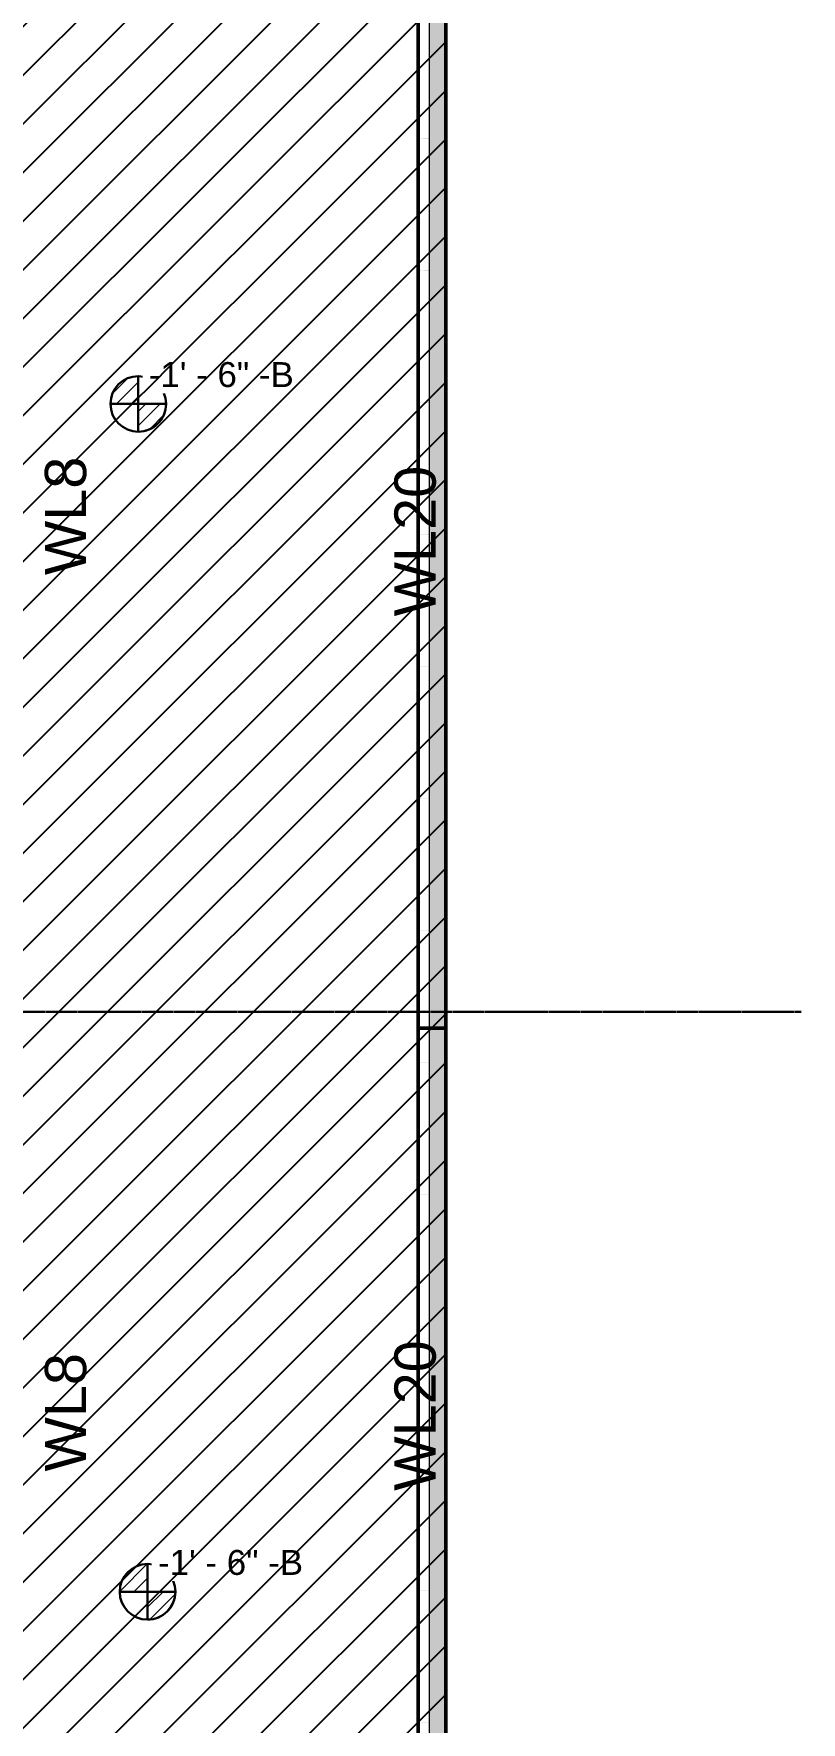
# Model space of a CAD drawing. Header units: inches. Extents: x -4126 to -1814, y 9773 to 12338.
# Drawn here: x -2093 to -1814, y 10209 to 10823 of the extents above; entities that cross this region are included whole.
import ezdxf

# ---------------------------------------------------------------- set-up
doc = ezdxf.new("R2010")
doc.units = ezdxf.units.IN
doc.header["$MEASUREMENT"] = 0
doc.linetypes.add('Grid Line 1_2_', pattern=[0.875, 0.5, -0.125, 0.125, -0.125])
for name, color, linetype, lineweight in [('G-ANNO-DIMS', 111, 'Continuous', 9), ('S-FNDN', 32, 'Continuous', 13), ('S-GRID', 1, 'Continuous', 9)]:
    doc.layers.add(name, color=color, linetype=linetype, lineweight=lineweight)
doc.layers.add('LOAD_HATCH', color=8, linetype='Continuous')
doc.layers.add('loads', color=1, linetype='Continuous')
doc.styles.add('Arial', font='Arial.ttf', dxfattribs={"height": 18})
doc.styles.add('Arial_2', font='arial.ttf', dxfattribs={"height": 9.070866})
pattern_1 = [(315, (21.407, 111.336), (0.027577164, 0.027577164), [])]
pattern_2 = [(315, (21.372, 106.836), (0.027577164, 0.027577164), [])]

# ---------------------------------------------------------------- blocks, each defined once
blk = doc.blocks.new('Spot Elevations - Símbolo de cota horizontal-V278-FRAMING PLAN - 1ST FLOOR')
at = {"layer": 'G-ANNO-DIMS'}
h = blk.add_hatch(dxfattribs=at)
h.set_pattern_fill('FP_83', color=256, style=0, pattern_type=2)
h.set_pattern_definition(pattern_1)
edge = h.paths.add_edge_path(flags=0)
edge.add_arc((0, 0), 0.1053, 0, 90, ccw=False)
edge.add_line((0.1053, 0), (0, 0))
edge.add_line((0, 0), (0, 0.1053))
h = blk.add_hatch(dxfattribs=at)
h.set_pattern_fill('FP_83', color=256, style=0, pattern_type=2)
h.set_pattern_definition(pattern_1)
edge = h.paths.add_edge_path(flags=0)
edge.add_arc((0, 0), 0.1053, 0, 90, ccw=False)
edge.add_line((0.1053, 0), (0, 0))
edge.add_line((0, 0), (0, 0.1053))
h = blk.add_hatch(dxfattribs=at)
h.set_pattern_fill('FP_83', color=256, style=0, pattern_type=2)
h.set_pattern_definition(pattern_1)
edge = h.paths.add_edge_path(flags=0)
edge.add_arc((0, 0), 0.1053, 180, 270, ccw=False)
edge.add_line((-0.1053, 0), (0, 0))
edge.add_line((0, 0), (0, -0.1053))
h = blk.add_hatch(dxfattribs=at)
h.set_pattern_fill('FP_83', color=256, style=0, pattern_type=2)
h.set_pattern_definition(pattern_1)
edge = h.paths.add_edge_path(flags=0)
edge.add_arc((0, 0), 0.1053, 180, 270, ccw=False)
edge.add_line((-0.1053, 0), (0, 0))
edge.add_line((0, 0), (0, -0.1053))
at = {"layer": 'G-ANNO-DIMS', "lineweight": 30}
for p, q in [((0, 0.1053), (0, 0)), ((0, 0), (-0.1053, 0)), ((0, 0), (0.1053, 0)), ((0, -0.1053), (0, 0))]:
    blk.add_line(p, q, dxfattribs=at)
blk.add_circle((0, 0), 0.1053, dxfattribs=at)
for start, end in [(360, 90), (180, 270)]:
    blk.add_arc((0, 0), 0.1053, start, end, dxfattribs=at)
blk = doc.blocks.new('Spot Elevations - Símbolo de cota horizontal-V279-FRAMING PLAN - 1ST FLOOR')
at = {"layer": 'G-ANNO-DIMS'}
h = blk.add_hatch(dxfattribs=at)
h.set_pattern_fill('FP_84', color=256, style=0, pattern_type=2)
h.set_pattern_definition(pattern_2)
edge = h.paths.add_edge_path(flags=0)
edge.add_arc((0, 0), 0.1053, 0, 90, ccw=False)
edge.add_line((0.1053, 0), (0, 0))
edge.add_line((0, 0), (0, 0.1053))
h = blk.add_hatch(dxfattribs=at)
h.set_pattern_fill('FP_84', color=256, style=0, pattern_type=2)
h.set_pattern_definition(pattern_2)
edge = h.paths.add_edge_path(flags=0)
edge.add_arc((0, 0), 0.1053, 0, 90, ccw=False)
edge.add_line((0.1053, 0), (0, 0))
edge.add_line((0, 0), (0, 0.1053))
h = blk.add_hatch(dxfattribs=at)
h.set_pattern_fill('FP_84', color=256, style=0, pattern_type=2)
h.set_pattern_definition(pattern_2)
edge = h.paths.add_edge_path(flags=0)
edge.add_arc((0, 0), 0.1053, 180, 270, ccw=False)
edge.add_line((-0.1053, 0), (0, 0))
edge.add_line((0, 0), (0, -0.1053))
h = blk.add_hatch(dxfattribs=at)
h.set_pattern_fill('FP_84', color=256, style=0, pattern_type=2)
h.set_pattern_definition(pattern_2)
edge = h.paths.add_edge_path(flags=0)
edge.add_arc((0, 0), 0.1053, 180, 270, ccw=False)
edge.add_line((-0.1053, 0), (0, 0))
edge.add_line((0, 0), (0, -0.1053))
at = {"layer": 'G-ANNO-DIMS', "lineweight": 30}
for p, q in [((0, 0.1053), (0, 0)), ((0, 0), (-0.1053, 0)), ((0, 0), (0.1053, 0)), ((0, -0.1053), (0, 0))]:
    blk.add_line(p, q, dxfattribs=at)
blk.add_circle((0, 0), 0.1053, dxfattribs=at)
for start, end in [(360, 90), (180, 270)]:
    blk.add_arc((0, 0), 0.1053, start, end, dxfattribs=at)

msp = doc.modelspace()

# ---------------------------------------------------------------- hatches: boundary and pattern name
at = {"layer": 'S-FNDN', "transparency": 33554483}
h = msp.add_hatch(color=256, dxfattribs=at)
h.paths.add_polyline_path([(-1943.324, 9891.189), (-1943.324, 10173.189), (-1949.324, 10173.189), (-1949.324, 10160.808), (-1953.324, 10160.808), (-1953.324, 10160.689), (-1949.324, 10160.648), (-1949.324, 10112.808), (-1953.324, 10112.808), (-1953.324, 10112.689), (-1949.324, 10112.648), (-1949.324, 10064.808), (-1953.324, 10064.808), (-1953.324, 10064.689), (-1949.324, 10064.648), (-1949.324, 10016.808), (-1953.324, 10016.808), (-1953.324, 10016.689), (-1949.324, 10016.648), (-1949.324, 9968.808), (-1953.324, 9968.808), (-1953.324, 9968.689), (-1949.324, 9968.648), (-1949.324, 9920.808), (-1953.324, 9920.808), (-1953.324, 9920.689), (-1949.324, 9920.648), (-1949.324, 9897.189), (-1953.324, 9897.189), (-1953.324, 9891.189), (-1949.324, 9891.189)], flags=0)
h.paths.add_polyline_path([(-1949.324, 10461.189), (-1943.324, 10461.189), (-1943.324, 10869.189), (-1949.324, 10869.189), (-1949.324, 10832.808), (-1953.324, 10832.808), (-1953.324, 10832.689), (-1949.324, 10832.648), (-1949.324, 10784.808), (-1953.324, 10784.808), (-1953.324, 10784.689), (-1949.324, 10784.648), (-1949.324, 10736.808), (-1953.324, 10736.808), (-1953.324, 10736.689), (-1949.324, 10736.648), (-1949.324, 10688.808), (-1953.324, 10688.808), (-1953.324, 10688.689), (-1949.324, 10688.648), (-1949.324, 10640.808), (-1953.324, 10640.808), (-1953.324, 10640.689), (-1949.324, 10640.648), (-1949.324, 10592.808), (-1953.324, 10592.808), (-1953.324, 10592.689), (-1949.324, 10592.648), (-1949.324, 10544.808), (-1953.324, 10544.808), (-1953.324, 10544.689), (-1949.324, 10544.648), (-1949.324, 10496.808), (-1953.324, 10496.808), (-1953.324, 10496.689), (-1949.324, 10496.648), (-1949.324, 10495.449)], flags=0)
h.paths.add_polyline_path([(-1943.324, 11157.189), (-1943.324, 11559.189), (-1949.324, 11559.189), (-1949.324, 11552.808), (-1953.324, 11552.808), (-1953.324, 11552.689), (-1949.324, 11552.648), (-1949.324, 11504.808), (-1953.324, 11504.808), (-1953.324, 11504.689), (-1949.324, 11504.648), (-1949.324, 11456.808), (-1953.324, 11456.808), (-1953.324, 11456.689), (-1949.324, 11456.648), (-1949.324, 11408.808), (-1953.324, 11408.808), (-1953.324, 11408.689), (-1949.324, 11408.648), (-1949.324, 11360.808), (-1953.324, 11360.808), (-1953.324, 11360.689), (-1949.324, 11360.648), (-1949.324, 11312.808), (-1953.324, 11312.808), (-1953.324, 11312.689), (-1949.324, 11312.648), (-1949.324, 11264.808), (-1953.324, 11264.808), (-1953.324, 11264.689), (-1949.324, 11264.648), (-1949.324, 11216.808), (-1953.324, 11216.808), (-1953.324, 11216.689), (-1949.324, 11216.648), (-1949.324, 11168.808), (-1953.324, 11168.808), (-1953.324, 11168.689), (-1949.324, 11168.648), (-1949.324, 11157.189)], flags=0)
h.paths.add_polyline_path([(-1949.324, 11847.189), (-1943.324, 11847.189), (-1943.324, 12087.189), (-1953.324, 12087.189), (-1953.324, 12080.689), (-1949.324, 12080.648), (-1949.324, 12032.808), (-1953.324, 12032.808), (-1953.324, 12032.689), (-1949.324, 12032.648), (-1949.324, 11984.808), (-1953.324, 11984.808), (-1953.324, 11984.689), (-1949.324, 11984.648), (-1949.324, 11936.808), (-1953.324, 11936.808), (-1953.324, 11936.689), (-1949.324, 11936.648), (-1949.324, 11888.808), (-1953.324, 11888.808), (-1953.324, 11888.689), (-1949.324, 11888.648), (-1949.324, 11887.449)], flags=0)
at = {"layer": 'S-FNDN', "lineweight": 5, "transparency": 33554483}
msp.add_hatch(color=256, dxfattribs=at).paths.add_polyline_path([(-1943.324, 10173.189), (-1943.324, 10461.189), (-1949.324, 10461.189), (-1949.324, 10448.808), (-1953.324, 10448.808), (-1953.324, 10448.689), (-1949.324, 10448.648), (-1949.324, 10400.808), (-1953.324, 10400.808), (-1953.324, 10400.689), (-1949.324, 10400.648), (-1949.324, 10352.808), (-1953.324, 10352.808), (-1953.324, 10352.689), (-1949.324, 10352.648), (-1949.324, 10304.808), (-1953.324, 10304.808), (-1953.324, 10304.689), (-1949.324, 10304.648), (-1949.324, 10256.808), (-1953.324, 10256.808), (-1953.324, 10256.689), (-1949.324, 10256.648), (-1949.324, 10208.808), (-1953.324, 10208.808), (-1953.324, 10208.689), (-1949.324, 10208.648), (-1949.324, 10173.189)], flags=0)

# ---------------------------------------------------------------- linework, layer by layer
at = {"layer": 'S-FNDN', "lineweight": 50}
for p, q in [((-1943.324, 12087.189), (-1943.324, 9891.189)), ((-1953.324, 9901.189), (-1953.324, 12077.189)), ((-1943.324, 10461.189), (-1953.324, 10461.189))]:
    msp.add_line(p, q, dxfattribs=at)
at = {"layer": 'S-FNDN'}
msp.add_line((-1949.324, 11985.189), (-1949.324, 9897.189), dxfattribs=at)
at = {"layer": 'S-GRID', "linetype": 'Grid Line 1_2_', "lineweight": 30}
msp.add_line((-1814.206, 10467.189), (-4076.95, 10467.189), dxfattribs=at)

# ---------------------------------------------------------------- block references
at = {"layer": 'G-ANNO-DIMS', "lineweight": 30, "extrusion": (0, 0, -1), "xscale": 95.99999999999994, "yscale": 95.99999999999994, "zscale": 95.99999999999994, "rotation": 180}
for name, p in [('Spot Elevations - Símbolo de cota horizontal-V278-FRAMING PLAN - 1ST FLOOR', (2055.056, 10688.273)), ('Spot Elevations - Símbolo de cota horizontal-V279-FRAMING PLAN - 1ST FLOOR', (2051.687, 10256.273))]:
    msp.add_blockref(name, p, dxfattribs=at)

# ---------------------------------------------------------------- texts
at = {"layer": 'loads', "char_height": 15, "width": 29.92125, "attachment_point": 1, "rotation": 90, "style": 'Arial'}
for s, insert in [('WL8', (-2089, 10626)), ('WL20', (-1962, 10611)), ('WL20', (-1962, 10293)), ('WL8', (-2089, 10300))]:
    msp.add_mtext(s, dxfattribs=dict(at, insert=insert))

# ---------------------------------------------------------------- next in the draw order: texts
at = {"layer": 'G-ANNO-DIMS', "char_height": 9.07087, "width": 62.85656, "attachment_point": 1, "line_spacing_factor": 0.941778, "style": 'Arial_2', "bg_fill": 3, "box_fill_scale": 1.25, "bg_fill_color": 256, "bg_fill_true_color": 13158600, "bg_fill_transparency": 0}
for insert in [(-2051.246, 10703.476), (-2047.877, 10271.476)]:
    msp.add_mtext('-1\' - 6" -B', dxfattribs=dict(at, insert=insert))

# ---------------------------------------------------------------- next in the draw order: hatches: boundary and pattern name
at = {"layer": 'LOAD_HATCH'}
h = msp.add_hatch(dxfattribs=at)
h.set_pattern_fill('ANSI31', color=256, scale=100, style=0)
h.paths.add_polyline_path([(-3819.324, 9901.189), (-3819.324, 10010.089), (-2098.262, 10010.089), (-2098.262, 10821.489), (-3401.049, 10821.489), (-3400.049, 11277.289), (-2098.262, 11277.289), (-2098.262, 12077.189), (-1943.324, 12077.189), (-1943.324, 9901.189)])

# ---------------------------------------------------------------- next in the draw order: linework, layer by layer
msp.add_lwpolyline([(-3400.049, 11277.289), (-2098.262, 11277.289), (-2098.262, 12077.189), (-1943.324, 12077.189), (-1943.324, 9901.189), (-3819.324, 9901.189), (-3819.324, 10010.089), (-2098.262, 10010.089), (-2098.262, 10821.489), (-3401.049, 10821.489)], close=True, dxfattribs=at)

doc.saveas('drawing.dxf')
